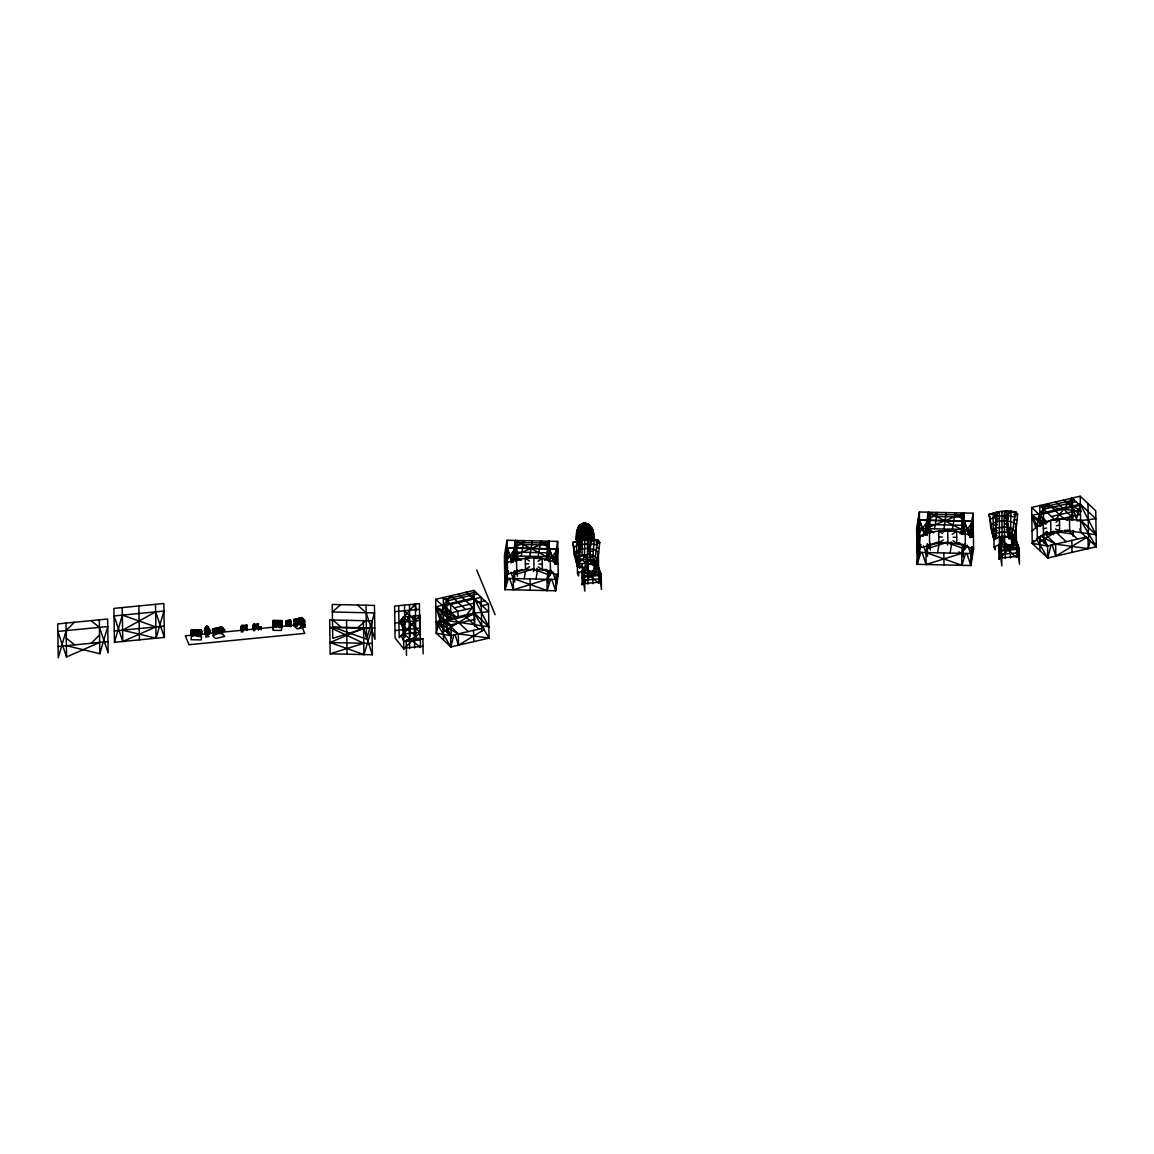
<?xml version="1.0" encoding="UTF-8"?>
<svg xmlns="http://www.w3.org/2000/svg" width="1154" height="1154" viewBox="0 0 1154 1154"><rect width="100%" height="100%" fill="white"/><g stroke="black" fill="none" stroke-linecap="round" stroke-linejoin="round"><path stroke-width="1.5" d="M206.912 628.497L207.114 629.695L206.71 627.56L205.398 634.195L205.484 627.733L206.71 626.521L208.585 627.877L208.961 632.854M205.643 633.979C202.715 628.887 208.744 623.304 208.614 630.589L209.033 631.613L207.648 626.608L206.436 626.507L205.224 629.723L207.46 629.42L206.898 627.531L205.787 628.901L206.797 629.695L207.922 628.901L205.715 628.757L205.657 633.964C204.186 631.642 208.715 633.676 206.58 632.781M205.354 629.868L207.763 629.752L208.081 626.983L205.787 626.925L207.98 626.853L208.773 633.993L208.614 630.589L204.619 630.834L204.878 632.926L205.152 634.022L204.561 630.286L208.86 629.521L207.056 626.449M598.955 541.298L597.743 540.043L593.646 540.447L591.901 529.066L590.848 529.167L588.987 538.254L590.141 536.192L586.766 533.509L585.886 529.022L584.631 528.734L589.232 528.171L592.738 529.686L594.252 540.433L598.955 541.298L599.662 542.611L598.652 553.285L595.118 567.436C588.554 553.862 600.801 534.172 587.617 523.873C576.25 520.122 573.466 538.312 579.063 544.746L578.457 565.777M208.052 628.973L208.932 633.979L209.523 629.795L205.282 630.214M583.866 528.705L583.809 532.066M580.909 525.676L580.173 524.608L587.617 523.873C595.147 535.081 586.362 551.626 592.55 564.407M1007.803 511.107L1007.428 520.8L1010.024 537.576M207.821 629.276L206.883 627.43L207.965 627.04L207.778 629.478L205.412 628.627L206.451 627.04M596.387 542.943L599.662 542.611L597.743 540.043L588.944 539.856L589.362 536.754L588.122 533.797L589.319 526.354L585.41 523.281L582.308 523.584L582.914 531.417L579.842 536.509L581.385 539.178L586.477 539.019L589.362 536.754L593.142 536.394L594.252 537.735M207.215 633.041C205.499 634.902 207.807 625.785 207.071 632.147M207.446 634.426L207.475 629.666L207.763 630.372M205.6 630.733L204.561 630.286L205.816 629.954C207.706 630.661 206.84 623.91 207.143 628.901L205.989 627.444L205.787 628.901M592.565 533.379L593.589 532.6L593.026 531.893L588.453 529.801L582.857 529.527L579.856 530.652L578.226 533.35L580.909 537.851L579.972 536.783L576.913 537.072L576.798 535.629L584.847 533.35L586.939 535.427L586.564 537.822L584.126 539.553L583.491 530.119M205.975 629.146C207.013 626.204 205.628 631.7 205.715 627.271M581.558 538.355L582.265 538.918L579.842 536.509L578.197 528.171L579.654 525.647L582.294 524.955L577.231 530.148L576.264 539.711L577.606 542.063L576.452 538.99L583.578 538.298M585.41 523.281L586.131 524.334L584.789 526.036L584.588 532.557L590.834 534.951L590.228 536.942M995.094 539.033L996.436 512.217M997.893 511.785L996.811 516.357L995.931 538.543L993.955 539.697L989.209 514.323L997.893 511.785L1006.115 510.977L1015.534 511.741L1017.568 514.482L1016.501 525.791L1012.75 540.793C1010.053 531.446 1010.558 521.074 1011.164 511.366L1005.004 511.987L1004.629 511.092L1004.038 515.42L1004.745 543.981L1006.692 548.741L1006.634 544.327M584.703 537.894L584.126 539.553L580.952 536.999L582.784 530.191L590.588 531.446M206.364 627.675L206.263 628.598M573.581 547.313L579.063 544.746L579.726 540.49L577.995 534.792L578.515 529.224L582.698 528.921L579.986 535.759L581.659 540.562L572.903 542.481L574.519 555.651L577.26 565.417L572.903 542.481L584.919 539.553L594.252 540.433L593.632 539.683L587.804 540.274M207.504 632.955C206.768 632.854 205.066 634.96 206.465 629.767L206.782 631.599M576.235 538.745L580.289 537.649L581.501 539.192L580.26 536.495L583.794 535.427L585.006 533.076L581.414 534.028L582.727 528.402L589.579 527.753M1058.463 531.388L1058.997 532.96L1059.285 532.167M191.175 634.397L191.405 631.353L201.532 631.57L201.301 634.628L201.258 631.613L191.117 631.382L191.189 635.912L191.376 629.839L201.517 630.07L201.575 634.585L198.127 629.997L197.608 633.084M273.44 621.919L272.964 628.021L273.411 620.419L281.85 620.607L281.446 630.473L273.008 630.286L273.44 621.919L275.099 620.448L274.58 623.549M281.648 625.165L281.879 622.107L273.152 621.963L273.267 628.742M508.525 570.942L504.774 578.327L507.125 547.789L557.786 548.943L556.603 564.205L558.017 564.003C541.414 554.612 521.723 557.44 504.543 563.267L507.125 547.789L512.39 561.883M576.913 537.072L577.029 531.215L578.01 531.128M958.873 543.231L973.615 549.116L970.86 565.518L917.17 564.306L916.608 528.388L919.363 511.987L973.053 513.198L973.615 549.116L970.673 553.545L916.983 552.333L919.478 519.964L973.168 521.19L971.928 537.36L971.682 521.406L917.978 520.18L918.555 556.098M970.932 550.314L970.86 565.518L966.85 553.458M254.673 629.204L253.534 629.363L252.798 626.709L254.111 624.098L254.688 629.781M998.167 512.65L989.209 514.323L990.911 528.301L993.81 538.644L995.051 538.529L995.008 535.442M597.743 540.043L594.036 564.782L587.314 563.181L594.036 564.782M989.93 519.459L996.811 516.357L1007.442 515.578L1011.164 511.366L1011.192 512.174L1015.534 511.741L1011.596 537.966L1004.47 536.278L999.176 536.798L995.931 538.543M583.736 530.537L583.852 523.224L584.616 524.464L586.694 524.392L586.102 523.527L580.202 524.911L577.664 528.215L578.255 528.864L577.664 528.215M209.22 634.498L209.913 630.315L208.701 629.882M281.691 627.805L281.922 625.122L272.921 625.021L275.186 626.074M508.395 578.414L504.947 589.622L504.428 555.738L507.01 540.26L557.67 541.414L558.204 575.298L555.608 590.776L504.947 589.622L507.371 562.849L504.774 578.327M551.814 579.395L555.608 590.776L557.122 574.043M920.82 552.42L917.17 564.306L919.738 535.932C936.832 529.008 956.882 528.229 973.428 537.144L969.591 537.057M970.86 565.518L972.461 547.789M588.439 530.927L592.045 531.273L589.939 526.296L580.404 526.801L578.702 527.392L578.154 530.422L577.101 530.523M207.734 628.771L206.797 629.695L206.566 628.656M576.264 539.711L587.674 538.557L588.756 534.908M581.356 540.894L576.986 541.313L576.538 545.654L577.389 566.412L579.856 565.042M576.885 540.404L576.986 539.423M205.672 628.598L206.826 626.492L208.513 629.031M206.566 627.112L205.513 627.43L206.076 628.699M206.552 627.689L206.898 628.295M243.061 625.396L243.148 630.401L240.998 630.574L241.503 625.511L246.913 625.093L246.999 630.445M582.611 533.566L583.794 535.427L586.939 535.427L589.362 536.754L588.944 539.856L582.467 539.913L581.933 554.915L579.553 555.362L581.111 540.072L580.289 537.649M587.458 539.423L587.559 570.451L589.405 574.937L589.348 571.475M999.335 511.611L999.451 544.5L994.07 547.039L995.224 549.852L995.181 546.982M205.859 629.002L205.816 629.954M581.299 532.73L578.717 534.821L579.972 536.783L579.481 535.369M192.949 635.551L193.136 634.397L190.886 634.44L191.376 629.839M199.887 634.556L201.575 634.585C198.546 630.531 188.967 637.816 191.405 631.353L192.574 634.484L193.093 631.382L194.752 629.911L194.233 633.012M192.574 634.484L193.064 629.882L199.31 633.128L199.325 634.628L199.844 631.541L200.854 634.57M196.44 629.954L195.949 634.556M196.656 633.834L196.757 635.71M199.31 633.128L199.815 630.026L192.545 632.969M200.435 633.099L201.532 631.57L201.012 634.671L201.517 630.07M277.436 626.117L279.672 625.165L281.879 622.107L280.278 627.343L273.484 624.934L272.964 628.021L273.411 620.419M273.815 624.934L273.296 626.088M275.489 626.146L275.676 624.978M276.787 620.491L276.325 626.593M277.955 623.622L278.475 620.535L281.922 625.122L281.663 626.665L281.59 622.15M277.854 626.204L278.042 625.035M279.701 626.233L280.191 622.078L281.965 627.387M280.047 626.247L280.234 625.093L273.527 627.199M281.879 622.107L281.36 625.208L281.85 620.607M504.947 589.622L507.544 574.144L507.01 540.26M512.953 561.955L512.866 555.925L515.449 540.461L546.635 556.69L546.679 559.704M513.241 561.911L515.578 547.991L523.902 540.649L521.305 556.113M524.19 578.76L525.82 569.095M529.744 556.315L532.34 540.837M538.197 556.502L540.779 541.024L549.347 548.756L555.189 564.407L557.786 548.943L548.583 561.681M536.019 579.034L537.634 569.369M546.635 556.69L549.217 541.226L512.866 555.925M547.53 559.575L549.347 548.756L553.776 562.027L557.786 548.943M555.189 564.407L555.074 556.877L557.67 541.414M555.608 590.776L556.214 574.836M925.061 534.908L919.478 519.964L916.738 536.365L923.575 536.019L928.436 520.165L937.25 512.39L934.509 528.792M920.892 546.938L916.983 552.333L919.738 535.932M917.17 564.306L920.964 544.515M925.667 534.966L925.566 528.59L928.306 512.188L961.354 529.397L961.426 534.187M925.955 534.922L928.436 520.165L918.685 533.667M927.037 545.972L925.941 552.535L926.128 564.508L961.729 553.343L967.571 545.251M937.567 552.795L939.284 542.553M946.208 512.592L943.51 532.182M947.679 531.128L947.982 542.423L965.408 545.553L965.22 533.581L959.854 533.465M952.411 529.196L955.151 512.794L964.225 520.988L970.427 537.576L973.168 521.19L964.398 533.336M950.103 553.083L951.819 542.827M961.354 529.397L964.095 512.996L925.566 528.59M962.032 534.1L964.225 520.988L968.927 535.052L973.168 521.19M923.46 545.9L925.941 552.535L961.917 565.316L961.729 553.343L963.1 545.15L963.287 557.122M970.427 537.576L970.298 529.599L973.053 513.198M971.783 546.982L970.673 553.545L968.192 546.909M206.754 626.434L206.941 629.233M206.869 632.623C205.138 634.325 207.186 631.902 207.605 634.094M586.131 524.334L584.27 524.522L583.852 523.224L583.708 524.825M584.198 530.047L582.914 531.417M581.904 529.412L580.087 528.258L580.404 526.801L580.938 525.099L583.65 523.627L591.136 526.902L593.026 530.407L589.463 525.402L585.107 524.681L589.232 528.171L590.502 530.725M205.989 627.343C204.388 629.493 208.874 622.727 205.773 628.728L206.638 628.8M208.254 628.512L208.239 627.3L206.84 626.968M577.202 534.201L578.082 527.465C581.327 523.382 590.963 522.517 591.901 529.066M206.754 629.334L207.143 630.372C201.517 630.632 210.417 628.064 208.066 629.68L206.277 629.622M213.288 633.358L215.625 628.281L218.553 631.036M220.933 631.584L221.756 628.367L212.596 630.488L213.519 633.301M294.212 626.16L294.097 619.381L301.742 617.606L304.67 620.362L304.771 627.141L297.141 628.916L294.212 626.16L297.155 618.674L300.083 621.429M473.529 599.085L466.216 592.204L473.962 597.96L488.849 626.81L443.67 620.102L450.666 635.652L450.853 646.947L436.212 633.157L435.678 599.272L473.847 590.43L488.488 604.22L489.022 638.104L450.853 646.947L453.94 634.888M1063.368 518.319L1047.846 503.707L1039.884 513.559L1036.047 528.474L1031.791 515.434L1080.346 504.197L1095.867 518.795L1077.129 520.959M1042.61 535.023L1047.558 546.001L1047.745 557.988L1032.224 543.375L1031.662 507.457L1080.216 496.206L1095.737 510.818L1096.3 546.736L1047.745 557.988L1051.02 545.207M1053.155 531.316L1072.686 533.999L1073.508 530.811M1040.894 536.177L1055.65 544.14L1088.208 548.612L1090.256 540.62M597.036 559.156L598.58 567.999L582.164 584.689L584.588 576.062L582.568 570.942L582.424 566.585M583.116 570.566L598.811 583.058L601.234 574.432L596.185 562.2M1014.957 533.047L1016.414 541.385L999.032 559.084L1001.585 549.939L999.249 544.255M1001.283 545.106L1016.674 557.353L1019.227 548.208L1013.89 535.24M66.384 645.677L99.835 653.712L107.755 626.535L57.815 631.44L66.557 656.972L99.662 642.417M114.448 642.302L122.367 615.125L155.891 626.925L122.771 641.48L114.044 615.933L163.969 611.043L156.064 638.22L122.598 630.185L155.646 611.851L164.387 637.397L114.448 642.302L113.929 608.403L163.854 603.513L164.387 637.397M192.17 634.383L193.093 631.382L190.886 634.44M200.623 634.57L201.532 631.57M374.805 628.007L332.597 627.055L366.539 639.114L374.56 612.947L332.352 611.981L340.675 604.653M372.381 654.765L363.539 628.223L330.001 642.518L363.943 654.578L371.977 628.411L329.77 627.459L363.77 643.283L330.174 653.813L329.64 619.929L371.862 620.881L372.381 654.765L330.174 653.813M510.991 562.936L515.578 547.991L507.298 559.445M514.9 571.086L515.982 574.346L532.787 569.081L549.751 575.11L551.237 570.307M510.876 572.254L513.213 578.515L547.169 590.574L550.602 579.366M927.369 543.592L928.869 548.107L946.669 542.524L964.672 548.915L965.71 545.525M961.917 565.316L965.566 553.43M592.305 530.479L590.617 526.945L583.491 524.45L578.082 527.465L577.115 532.73L582.784 530.191M209.768 630.055L206.955 629.42L207.331 628.483M207.1 632.68L205.902 632.724M206.768 629.795L205.845 629.767L205.946 627.92M582.929 534.345L582.438 536.422L584.126 539.553L585.294 535.283L584.573 534.187L580.448 535.297L580.26 536.495L582.179 539.437L586.477 539.019L587.992 536.711L587.833 534.562L584.573 534.187M205.268 629.594L206.797 629.695M591.843 528.287L588.352 524.118L586.102 523.527M205.946 632.926L207.215 632.911L207.532 634.426L205.571 634.585L205.542 633.07L207.547 635.176L205.874 635.335L205.369 630.055L206.537 629.94L206.869 631.829L206.364 630.589L205.888 632.854L205.369 630.055L207.504 631.022L206.306 632.32M587.718 559.387L586.275 563.138L577.952 563.945L578.673 562.085L577.837 556.416L586.16 555.608L587.718 559.387L587.833 566.917L579.51 567.739L577.952 563.945L577.837 556.416L586.275 563.138L587.833 566.917L585.02 564.681M577.087 535.744L577.909 533.48M207.547 635.176L206.696 634.498L205.874 635.335L205.542 633.07L206.393 632.781M587.617 523.873L578.673 526.469L581.342 525.272M585.886 529.022L587.588 527.522L586.477 524.551M205.801 629.291L205.556 628.483M576.538 542.12L576.986 541.313L580.534 544.371M993.06 513.948L993.522 513.097L997.287 516.328M577.938 528.893L578.933 527.133M213.418 634.455L214.168 633.157L212.639 633.503L212.567 628.988L221.727 626.867L224.655 629.622L224.684 631.123L219.967 631.801M1086.26 537.043L1047.558 546.001L1032.224 543.375L1033.811 540.606M209.48 633.604L208.052 633.676L207.85 629.146M505.986 578.356L555.435 579.467L558.204 575.298L543.678 569.528M916.983 552.333L919.926 547.905L919.363 511.987M280.826 626.651L281.922 625.122M505.697 577.058L508.452 573.235M192.314 635.508L193.136 634.397M206.479 631.974L204.878 632.926L207.359 632.68L207.085 633.647L208.052 633.676M224.684 631.123L220.198 627.213L217.024 631.382L214.096 628.627L214.081 633.373L212.639 633.503L217.817 631.166L221.799 631.382L223.27 632.767L223.198 628.238M1039.595 525.936L1039.422 514.756L1079.884 505.38L1072.124 498.081L1055.275 520.18L1039.754 505.582L1040.071 526.339M288.803 622.814L287.909 623.939L288.846 626.204L287.865 620.535L287.952 625.886L290.967 622.597L290.029 620.333L289.466 620.939M289.798 622.713L289.856 626.103L288.861 620.448L288.947 625.785L286.755 624.04L290.029 620.333L291.01 625.987L286.755 624.04L290.029 620.333L290.13 626.723M205.282 634.339L206.609 632.608M218.741 632.089L220.255 630.228M259.838 628.411L261.208 626.723L253.043 627.79M300.285 622.482L301.785 620.621M466.577 614.793L474.092 605.489M1067.392 520.209L1072.369 514.049M207.994 630.517L208.86 629.521M286.755 624.04L287.692 626.319L290.967 622.597L286.697 620.65L286.783 625.555M415.325 604.018L398.952 622.597L415.829 636.027L415.325 604.018L412.497 607.062L415.296 604.032L416.45 610.654M420.359 639.85L403.712 641.494L401.39 635.811L419.969 615.385L403.337 617.015L401.13 619.813L403.597 633.964L420.474 647.38L419.969 615.385L418.513 617.246L420.07 621.025M579.063 544.746L590.112 543.664L593.632 539.683L594.108 540.389M579.25 565.316L577.389 566.412L576.495 562.719L578.414 560.902M1011.279 533.364L1011.712 545.308L1012.866 548.136L1012.693 536.798L1013.933 536.668L1012.419 533.884C1006.476 531.143 997.821 530.927 993.003 535.788L993.81 538.644M208.802 629.868L207.561 630.978L207.532 629.839L209.913 630.315L208.138 630.329L208.831 629.868L207.72 629.348M586.564 531.576L584.068 530.753L581.443 532.081M590.184 543.419L587.905 545.914L590.805 545.626M208.138 630.329L208.917 630.257M287.692 621.112L286.697 620.65L287.692 626.319L290.072 623.723L287.836 621.674M587.646 546.188L589.766 543.895M992.325 534.158L992.137 531.244L995.21 528.359M74.346 622.266L66.139 630.618L58.234 657.794L57.7 623.91L107.639 619.006L108.159 652.89L99.432 627.358L90.993 620.636M91.339 643.225L99.547 634.888M205.571 634.585L207.215 632.911L207.23 634.411M403.828 649.024L420.244 632.32L403.337 617.015L403.828 649.024L395.115 638.061L394.61 606.052L419.378 603.657L419.883 635.638M577.952 563.945L586.16 555.608L587.833 566.917M579.092 564.912L579.51 567.739L582.597 564.609M223.241 631.252L221.756 628.367L222.448 629.925L218.683 627.574L221.611 630.329L214.759 631.873L216.303 632.652L217.817 631.166L217.846 633.431L212.682 635.767L215.596 638.523L224.77 636.402L221.842 633.647L217.846 633.431M581.414 534.028L582.727 532.744L586.766 533.509L584.559 528.215M1046.894 531.388L1032.224 543.375M1056.025 522.401L1059.459 519.04L1080.591 520.151L1096.112 534.764L1064.781 530.292M1032.037 531.403C1038.773 523.296 1049.217 519.762 1059.459 519.04L1059.646 531.013L1050.919 532.282L1043.461 534.764L1043.274 522.791L1049.751 521.291M594.44 538.687L593.286 537.346L590.459 539.437C588.511 534.85 579.423 534.749 579.726 540.49L576.452 538.99M278.547 625.05L280.22 623.578M357.913 627.617L366.236 620.289M544.702 560.469L549.463 556.286M960.575 532.297L964.355 528.965M578.572 555.723L575.673 558.435L575.86 561.176M253.505 627.733L258.366 623.694L258.467 630.098M578.154 530.422L580.592 529.022M241.936 628.872L246.913 625.093M206.782 628.165C209.134 627.415 207.359 626.016 208.109 628.497M205.571 628.742L206.667 629.103M576.798 535.629L577.995 534.792M583.91 557.137L586.16 555.608L586.275 563.138M208.499 628.771L205.383 628.641L208.585 628.165M198.416 633.488L191.492 636.619L190.973 639.705L201.099 639.936L201.618 636.849L195.069 635.666L195.04 633.416L198.416 633.488L198.445 635.753L195.04 633.416M529.643 566.701L525.474 569.427L507.544 574.144M537.995 561.248L542.178 558.522L542.351 569.816L550.458 571.937L550.285 560.642M943.352 540L938.923 542.899L919.926 547.905M952.209 534.23L956.623 531.33L956.81 543.303L952.944 540.649M303.141 620.722L300.213 617.967L304.685 621.876L301.814 622.121L295.741 625.8L294.126 620.881L303.199 618.991L303.3 625.771M298.67 628.555L304.728 624.891L301.757 619.121M443.843 631.397L474.207 613.019L488.604 611.75L473.962 597.96L435.794 606.802L443.843 631.397L443.309 597.512L457.95 611.288L458.051 617.318M455.037 634.642L458.484 645.173L484.291 629.565M1047.543 532.268L1037.316 538.456L1037.129 526.484L1041.975 525.358M1038.744 536.711L1040.317 541.5L1059.329 529.989M1052.174 544.933L1055.838 556.113L1086.563 537.519M207.504 626.564L206.162 626.81M205.282 630.921L207.056 631.022M999.176 536.798L993.955 539.697L993.046 517.699L993.522 513.097L994.185 513.919M208.658 628.468L207.489 627.43L208.441 627.891M205.888 633.243L206.782 633.373M206.955 629.42L204.532 630.56M581.01 538.543L581.659 540.562L581.111 540.072L584.862 538.168L588.857 539.307L589.463 554.382L591.439 564.118M207.475 627.718L208.34 627.444L206.999 627.242M207.186 629.824L205.6 630.589L207.201 630.098L206.898 626.68M209.018 636.662L207.489 635.883L205.7 636.994M576.51 538.024L580.217 536.942L581.385 539.178M578.5 571.85L578.587 575.99L577.49 573.336L582.568 570.942L587.559 570.451L594.137 571.706L595.233 574.36L595.06 563.671M587.588 527.522L578.572 528.835L580.52 534.547L576.697 535.023M206.306 628.021L205.398 628.339M206.436 628.901L207.085 629.305L206.292 629.464M582.135 571.158L584.818 591.122L584.588 576.062L599.907 571.216L583.26 572.846L601.234 574.432L601.465 589.492L598.58 567.999L594.959 564.71M406.482 655.458L406.251 640.398L413.911 637.974L422.898 638.768L423.129 653.828M998.989 544.746L1001.831 565.893L1001.585 549.939L1017.828 544.789L1000.186 546.52L1019.227 548.208L1019.472 564.162L1016.414 541.385L1012.577 537.908M521.752 569.586L516.718 571.172L516.53 559.878L521.594 559.993M366.366 627.819L332.77 638.35L332.237 604.451L374.444 605.417L374.978 639.302L366.121 612.76L357.567 605.028M509.606 578.428L513.4 589.809L546.982 579.279L552.506 571.648L555.435 579.467M939.342 541.702L929.648 544.746L929.446 532.773M581.284 543.015L578.082 543.967L581.385 543.649M206.479 627.314L208.21 627.17M206.58 632.19L206.177 629.493L207.749 629.651M207.489 627.286L208.153 627.617M214.456 628.973L220.573 627.56M214.832 629.319L220.933 627.906M214.038 630.358L221.669 628.598M216.288 630.704L222.405 629.291M214.471 633.084L217.832 632.305M296.001 619.366L302.103 617.953M296.362 619.712L302.463 618.299M297.819 621.097L303.935 619.684M294.097 619.381L297.025 622.136L304.67 620.362M295.612 623.766L294.126 620.881L298.583 623.29L298.554 621.775L295.626 619.02L295.655 626.406L294.169 623.896L301.814 622.121L304.728 624.891L300.617 625.843M294.544 624.242L302.175 622.468M296.794 624.574L302.911 623.16M445.141 599.229L475.679 592.161M446.973 600.946L477.511 593.877M454.287 607.841L474.135 603.239M477.193 602.532L484.824 600.772M435.678 599.272L450.32 613.048L473.227 607.754L473.313 613.769M480.857 605.98L488.488 604.22M488.849 626.81L474.207 613.019L436.024 621.862L450.853 646.947M444.766 621.126L475.304 614.058M437.856 623.593L447.016 621.472L447.204 632.767M449.151 625.266L474.813 619.323M483.887 627.949L450.666 635.652L436.212 633.157L443.424 605.042L450.94 595.738L465.581 609.514M1041.687 507.399L1074.071 499.913M1043.634 509.231L1076.004 501.73M1051.395 516.53L1080.519 509.794M1059.459 519.04L1050.717 520.31L1050.919 532.282M1056.891 519.805L1079.553 514.569L1064.031 499.956L1072.254 506.058L1081.11 510.833M1066.238 519.747L1069.484 518.997L1069.671 530.97L1059.646 531.013L1055.549 528.95M1043.36 528.777L1046.606 528.027M1056.314 525.777L1059.545 525.027M1061.319 531.446L1045.942 535.009L1055.65 544.14L1055.838 556.113M996.248 527.984L1006.75 526.96L1008.856 537.274L1011.596 537.966M207.821 627.43C208.398 628.367 206.552 627.617 208.109 628.238M252.798 626.709L254.63 626.449M253.534 629.363L253.447 624.502L258.366 623.694M252.885 625.555L258.381 624.833M253.274 628.641L254.673 628.454M258.438 628.598L261.222 628.223M253.548 630.748L254.702 630.603M581.111 540.072L582.467 539.913M579.019 525.705L579.568 527.075M589.997 525.358L591.136 526.902M589.319 526.354L590.502 526.008M577.534 529.758L579.221 529.585M590.675 528.46L587.141 528.388M582.655 529.787L584.746 529.585M582.207 530.696L585.28 530.393M591.411 529.816L592.738 529.686M582.251 531.215L584.818 530.955M577.894 531.965L579.957 531.763M582.51 531.734L591.367 533.581L588.987 538.456L588.713 537.793L593.286 537.346M576.928 533.48L580.173 533.263M588.367 532.456L590.632 532.239L593.848 534.1M577.014 534.302L579.106 534.086M590.228 533.004L593.589 532.6M581.486 534.778L586.347 534.302M589.954 534.345L592.637 534.086L594.122 535.384M576.409 536.365L579.38 536.076M580.952 536.999L582.063 536.884M585.943 536.509L587.054 536.394M588.641 536.105L593.142 536.394M584.53 538.875L581.169 538.774L584.833 537.634L587.674 538.557M578.298 540.26L582.554 539.856M588.771 539.235L591.613 538.961M578.529 546.837L581.443 546.549M596.286 547.861L599.229 547.573M577.173 552.622L580.491 552.304M588.814 551.482L592.146 551.15M581.933 554.915L589.463 554.382M994.69 515.939L997.445 515.665M1014.092 514.828L1017.568 514.482L1015.534 511.741M588.901 557.137L592.233 556.805M995.166 518.954L998.253 518.651M1005.091 517.973L1008.178 517.67M577.894 560.18L586.218 559.373M576.495 562.719L577.332 562.647L577.49 573.336M589.607 561.435L592.507 561.147M587.17 559.2L594.8 560.931L596.229 563.556M1013.991 520.036L1017.107 519.733M590.069 564.162L593.401 563.83M993.724 525.084L997.258 524.738M1005.192 523.959L1008.279 523.656M583.592 569.11L586.42 568.821L586.246 566.037M594.209 568.432L598.58 567.999L595.536 566.614M992.137 531.244L997.344 530.725M1006.173 529.859L1009.909 529.498M996.969 535.398L993.003 535.788L995.051 538.529L993.637 535.095M1011.539 533.97L1012.419 533.884M584.588 576.062L601.234 574.432M1007.399 537.317L1010.933 536.971M583.376 580.375L600.022 578.745M1013.14 541.702L1016.414 541.385L1013.183 539.913M114.275 630.993L164.214 626.103M999.451 544.5L1004.745 543.981L1011.712 545.308M205.6 627.286L208.081 626.983M205.484 627.733L208.34 627.444M205.398 627.891L208.355 627.603M1001.585 549.939L1019.227 548.208M205.383 628.036L208.585 627.877M205.311 628.786L208.744 628.613M205.253 629.06L208.802 628.872M205.282 629.392L208.6 629.06M285.903 621.862L290.866 621.371M205.383 630.199L204.619 630.834M394.697 611.707L419.465 609.269M208.932 630.401L209.913 630.315M290.967 622.597L287.635 622.929L286.697 620.65M208.715 630.863L208.614 630.589M204.734 631.801L209.711 632.45L207.792 632.637M207.778 631.498L209.826 631.296M58.061 646.5L107.986 641.595M285.947 624.126L290.895 623.636M204.835 632.363L205.657 633.257M1000.302 554.511L1017.943 552.78M290.923 625.151L285.961 625.627L285.889 620.737L290.837 620.261L290.938 626.651M207.1 634.152L208.932 633.979L208.109 632.695M394.87 623.001L419.638 620.563M394.985 630.531L419.767 628.093M403.597 633.964L420.244 632.32M406.251 640.398L422.898 638.768M406.367 647.928L423.013 646.298M295.64 625.28L294.169 623.896L297.054 623.636L297.025 622.136M440.352 621.487L443.237 621.227L442.992 606.167L481.175 597.325L481.708 631.209M240.825 626.694L246.927 626.233M240.667 627.834L243.105 627.646M240.696 628.973L246.97 628.483L241.878 625.482L241.965 630.502M243.133 629.651L240.912 629.81M241.172 631.945L243.162 631.786M206.378 630.517L205.369 630.055L207.042 629.824M947.982 542.423L938.923 542.899L938.736 530.927L956.623 531.33M538.081 566.888L542.351 569.816L525.474 569.427L525.286 558.132L528.662 558.204M207.662 627.747L206.883 627.747M207.864 632.666L206.811 633.056M927.96 514.237L963.763 515.045M927.614 516.285L963.417 517.093M926.244 524.493L962.047 525.301M918.396 528.431L970.298 529.599M938.822 536.913L942.4 536.999M953.146 537.23L956.724 537.317M956.738 542.943L960.013 543.015M515.131 542.394L548.9 543.159M514.814 544.327L548.583 545.092M513.516 552.059L547.284 552.824M507.803 555.81L555.074 556.877M535.427 558.363L542.178 558.522M525.373 563.787L528.763 563.859M538.889 564.09L542.265 564.162M543.822 569.499L546.924 569.571M273.354 620.809L280.105 620.953M273.282 621.184L280.033 621.342M273.022 622.742L279.773 622.886M272.892 623.506L281.331 623.694M273.44 625.165L280.206 625.324M279.831 625.468L281.864 625.511M193.006 630.272L199.757 630.416M192.934 630.647L199.685 630.805M192.675 632.204L199.44 632.349M190.857 632.94L200.998 633.171M193.281 633.762L200.031 633.921M195.055 634.541L198.43 634.613M330.001 642.518L372.208 643.47M1014.077 514.295L1017.568 514.482M596.373 542.438L599.662 542.611M580.087 528.258L582.727 528.402M584.847 533.35L586.766 533.509M1007.442 515.578L1014.972 517.006M590.112 543.664L597.224 545.005M297.097 626.651L295.698 623.549L304.728 624.891M1039.754 505.582L1080.808 511.669M214.096 628.627L220.876 629.637M207.403 627.011L207.316 626.665M1004.47 536.278L1008.856 537.274M592.637 534.086L588.122 533.797L586.766 532.182M583.881 531.316L584.602 531.532M207.287 628.108L207.605 628.555M1008.019 527.104L1013.14 529.181L1015.26 531.907M590.66 554.526L595.478 556.488L597.498 559.055M205.426 633.445L206.422 633.892M593.733 560.44L594.8 560.931M958.729 551.944L961.729 553.343M1043.274 522.791L1046 524.161M1037.302 526.137L1031.791 515.434L1046.548 523.397M443.237 621.227L435.794 606.802L456.681 618.068M294.169 623.896L296.405 625.093M214.081 633.373L212.596 630.488L214.817 631.7M253.447 624.502L261.251 629.738L261.208 626.723M580.173 524.608L580.938 525.099M938.736 530.927L942.602 533.581M525.286 558.132L529.556 561.046M1039.999 521.55L1042.74 523.584M443.554 612.572L451.301 618.328M295.669 622.035L297.227 623.189M66.254 638.148L74.693 644.87M205.787 630.733L205.369 630.055L206.552 631.065M928.552 528.157L933.745 532.831M515.694 555.521L520.584 559.935M332.467 619.525L341.036 627.242M273.455 623.434L275.171 624.978M193.122 632.897L194.824 634.44M1007.456 533.263L1010.139 535.701L1010.197 538.846M590.127 560.339L592.666 562.633M404.318 610.754L415.599 620.967L399.183 637.657L398.678 605.662M1055.939 501.831L1071.46 516.444L1071.503 519.632M1079.74 528.936L1080.779 532.124L1096.3 546.736L1095.261 543.548M1067.796 529.946L1077.504 539.077M1031.662 507.457L1047.183 522.055M1056.473 532.571L1066.166 541.702M1031.791 515.434L1042.134 525.171M1047.558 546.001L1039.797 538.702L1039.985 550.674M458.585 593.964L473.227 607.754M472.678 613.38L474.51 615.096L474.683 626.391M464.283 615.327L478.924 629.103M456.854 617.664L443.424 605.042L449.728 619.034M453.594 617.794L468.236 631.584M435.794 606.802L449.209 619.438M445.199 619.741L450.68 624.905M443.67 620.102L458.311 633.878L489.022 638.104L474.207 613.019M298.684 618.313L301.612 621.068M301.497 622.194L302.593 623.232M299.824 622.583L302.752 625.338M298.583 623.29L295.655 620.535L297.054 623.636L294.126 620.881M297.689 623.088L298.785 624.112M296.001 623.477L297.097 624.502M295.698 623.549L297.169 624.92M217.154 627.92L220.082 630.675L220.097 632.19M216.159 631.411L219.707 631.166L219.736 633.416M212.567 628.988L215.495 631.743M212.596 630.488L215.524 633.243L214.125 630.142M1011.827 512.188L1011.164 511.366L1011.683 512.131M576.986 541.313L577.606 542.077M1016.501 525.791L1014.453 523.05C1007.024 519.834 996.811 519.488 990.637 525.387L990.911 528.301M598.652 553.285L596.719 550.703C589.708 547.674 580.073 547.342 574.259 552.91L574.519 555.651M995.729 516.732L993.522 513.097L994.2 514.742M1080.591 520.151L1096.3 546.736M1036.393 538.788L1047.745 557.988M301.814 622.121L304.771 627.141L301.699 626.723L301.684 625.598M583.765 533.191L583.736 533.465M583.866 537.721L584.126 539.553M206.739 628.872L207.114 629.695M1096.112 534.764L1080.346 504.197L1076.509 519.098L1072.254 506.058M449.021 632.435L450.666 635.652L436.024 621.862L458.311 633.878L458.484 645.173M589.867 526.065L590.199 526.787M1039.884 513.559L1043.591 521.796M222.506 632.94L221.727 626.867M1015.131 526.729L1016.227 529.412M1008.062 519.415L1006.158 514.799L1006.23 519.011L1005.61 515.506M1002.35 512.246L1001.946 511.236L1002.09 544.241M1007.716 535.86L1008.971 538.932M995.325 517.468L996.594 520.541M593.632 539.683L594.267 541.226M597.368 554.18L598.407 556.704M577.837 556.416L578.875 558.94M476.79 570.134L495.138 614.707M414.243 621.631L412.67 617.823L414.156 615.947L414.647 647.957M409.742 621.559L410.42 623.203M409.252 622.121L407.679 618.313L409.151 616.438L409.656 648.447M404.751 622.049L405.429 623.694M401.866 618.876L403.424 622.67M290.043 621.458L290.981 623.723M290.072 623.723L291.01 625.987L287.635 622.929L287.692 626.319M288.875 621.573L289.813 623.852M287.88 621.674L288.817 623.953M286.711 621.79L287.649 624.054M207.489 635.883L207.864 636.777M206.494 635.969L206.855 636.878M191.449 634.354L192.04 635.926M578.5 534.086L579.034 535.557M919.478 519.964L924.181 534.042M922.104 552.449L926.128 564.508M507.125 547.789L511.554 561.075M191.405 631.353L192.415 634.383M220.226 628.728L221.15 631.541M582.308 523.584L582.554 524.796M579.986 535.759L580.217 536.942M1064.882 530.364L1065.416 531.475L1065.705 530.681M1008.784 533.653L1009.663 538.658M588.381 543.577L588.973 546.895L588.929 544.255M591.209 559.733L592.132 565.027M288.861 620.448L289.856 626.103M287.865 620.535L288.846 626.204M207.532 629.839L207.778 631.166M989.209 514.323L989.483 517.237M572.903 542.481L573.177 545.222M588.713 537.793L588.857 539.307M1006.75 526.96L1006.115 510.977M584.862 538.168L584.429 554.67M583.65 523.627L583.751 525.863M584.299 538.456L584.328 539.235M582.381 523.887L582.409 524.695M584.905 566.167L585.064 570.696M951.055 541.789L950.939 544.299L950.838 543.13M536.913 568.388L536.812 570.754L536.711 569.643M1087.977 503.505L1088.539 539.437M1088.049 538.341L1088.208 548.612M1080.216 496.206L1080.779 532.124M1072.441 500.288L1072.744 519.098M1072.931 531.071L1073.004 536.206M1072.124 498.081L1072.47 520.44M1072.629 530.58L1072.686 533.999M1071.835 540.389L1072.023 552.362M1053.443 531.72L1053.487 534.706M1043.317 507.024L1043.577 524.132M1043.735 534.403L1043.88 542.957M1040.23 536.365L1040.317 541.5M1016.14 523.426L1016.674 557.353M1010.284 544.789L1010.5 557.959M1005.495 542.971L1005.538 545.914M1004.946 542.524L1005.206 558.478M1001.311 543.375L1001.398 549.261M1000.201 543.491L1000.244 546.433M998.801 544.702L999.032 559.084M993.882 535.701L994.07 547.039M972.072 546.852L972.245 557.324M964.095 512.996L964.427 533.754M964.585 543.794L964.672 548.915M962.724 521.204L962.941 534.504M961.974 515.001L962.263 533.826M962.422 544.082L962.537 550.934M947.477 542.164L947.521 545.15M943.828 552.939L944.015 564.912M929.749 514.28L930.052 533.09M930.211 543.361L930.312 550.198M928.306 512.188L928.638 532.946M928.811 544.688L928.869 548.107M926.936 520.382L927.167 535.47M927.311 544.327L927.499 556.315M598.363 553.877L598.811 583.058M593.964 561.003L594.137 571.706M592.781 570.336L592.983 583.635M588.251 568.807L588.309 572.269M587.761 569.066L587.992 584.112M584.328 570.235L584.414 575.428M581.962 571.129L582.164 584.689M579.481 565.229L579.51 567.739M556.603 564.205L556.372 549.145L505.712 548.006L506.245 581.89M556.776 574.562L556.906 583.03M549.217 541.226L549.535 560.801M549.679 570.264L549.751 575.11M547.934 548.958L548.092 559.834M548.467 582.842L548.28 571.547L546.982 579.279L547.169 590.574M547.212 543.116L547.486 560.498M547.645 570.552L547.746 577M533.84 557.685L534.013 568.98M533.537 568.734L533.581 571.547M530.104 578.904L530.277 590.199M516.819 542.423L517.093 559.805M517.252 569.86L517.353 576.308M515.449 540.461L515.78 561.536M515.939 571.115L515.982 574.346M514.165 548.193L514.352 560.743M514.698 582.078L514.511 570.783L513.213 578.515L513.4 589.809M474.15 592.507L474.482 613.365M473.847 590.43L474.381 624.314M473.573 630.344L473.746 641.638M450.637 604.393L450.853 618.616M450.983 626.983L451.156 638.277M450.32 613.048L450.406 619.078M446.67 598.868L447.002 619.727M443.352 628.757L443.525 640.052M409.497 604.595L410.002 636.604M404.506 605.085L405.011 637.095M366.006 605.215L366.539 639.114M363.409 620.693L363.943 654.578M346.532 620.304L347.065 654.203M301.8 618.025L301.901 624.804M301.742 617.606L301.843 624.386M297.097 620.405L297.112 621.905M296.304 619.294L296.405 626.074M280.278 627.343L280.162 620.563L279.672 625.165M279.758 620.953L279.874 627.718M273.686 620.809L273.786 627.588M254.111 624.098L254.125 625.396M220.198 627.213L220.342 632.147M216.288 631.526L216.303 632.652M214.774 628.901L214.788 634.137M213.605 632.58L213.62 633.705M205.874 634.585L205.874 635.335M199.815 630.026L200.046 635.046M199.57 631.584L199.584 633.084M199.426 630.416L199.469 633.431M193.338 630.272L193.41 634.787M193.064 629.882L193.309 634.888M192.805 631.426L192.877 635.941M155.53 604.321L156.064 638.22M138.884 605.965L139.418 639.85M122.237 607.595L122.771 641.48M99.316 619.828L99.835 653.712M66.023 623.088L66.557 656.972M940.149 541.875L940.02 544.053L939.919 542.885M526.628 568.46L526.484 570.538L526.412 569.412M209.639 632.003L209.653 633.128L209.639 632.003M598.695 575.529L582.049 577.159L584.703 583.592L601.349 581.962L598.695 575.529M1003.302 537.822L1000.46 538.096L1000.605 542.553L1003.518 542.265L1003.302 537.822M1016.544 549.362L998.902 551.093L1001.715 557.916L1019.357 556.185L1016.544 549.362M301.035 624.473L185.332 635.811L189.011 644.725L304.714 633.373L301.035 624.473"/></g></svg>
